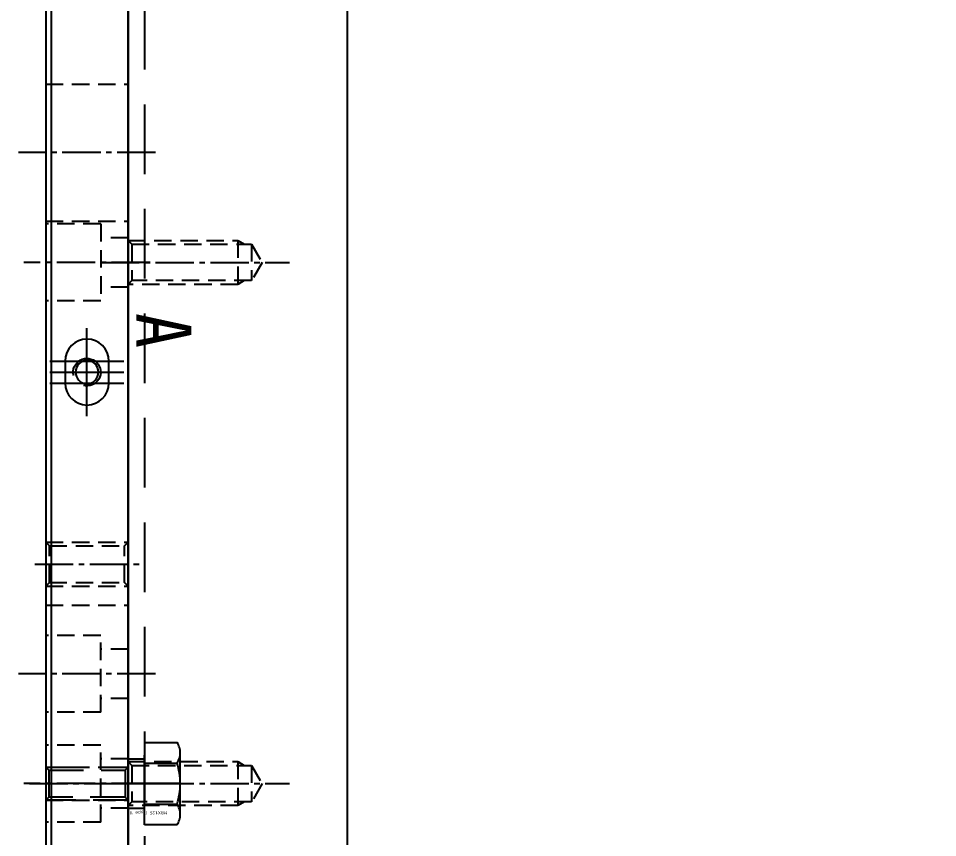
# Model space of a CAD drawing. Header units: millimetres. Extents: x 282 to 14566, y -4134 to 5341.
# Drawn here: x 5903.2 to 6070.8, y 1830.5 to 1979.8 of the extents above; entities that cross this region are included whole.
import ezdxf
from ezdxf.enums import TextEntityAlignment as Align

# ---------------------------------------------------------------- set-up
doc = ezdxf.new("R2010")
doc.units = ezdxf.units.MM
for name, pattern in [('CENTER', [50.8, 31.75, -6.35, 6.35, -6.35]), ('CENTER1', [10, 7, -1, 1, -1]), ('HIDDEN', [9.525, 6.35, -3.175]), ('HIDDEN2', [4.7625, 3.175, -1.5875]), ('HIDDENX2', [19.05, 12.7, -6.35])]:
    doc.linetypes.add(name, pattern=pattern)
doc.layers.add('CENTER', color=1, linetype='CENTER')
doc.layers.add('THIN', color=3, linetype='Continuous')
doc.styles.add('HAN', font='')
doc.styles.get("Standard").update_dxf_attribs({"font": 'ISOCP.SHX', "bigfont": 'WHGTXT.SHX'})
doc.styles.get('HAN').set_extended_font_data('GulimChe')

# ---------------------------------------------------------------- blocks, each defined once
blk = doc.blocks.new('A$C065017E1')
at = {"linetype": 'HIDDEN2'}
for p, q in [((-630, 389), (-630, 381)), ((-627.5, 388.32), (-627.5, 381.68)), ((-630, 294), (-630, 286)), ((-627.5, 293.32), (-627.5, 286.68))]:
    blk.add_line(p, q, dxfattribs=at)
at = {"color": 1, "linetype": 'CENTER1'}
for p, q in [((-655, 385), (-620.58, 385)), ((-655, 290), (-620.58, 290))]:
    blk.add_line(p, q, dxfattribs=at)
at = {"color": 2, "ltscale": 10}
blk.add_lwpolyline([(-650, 580), (-650, 0), (0, 0), (0, 580)], close=True, dxfattribs=at)
at = {"linetype": 'HIDDEN2'}
for points in [[(-650, 389), (-630, 389), (-628.83, 388.32)], [(-650, 389), (-649.32, 388.32), (-649.32, 381.68), (-650, 381)], [(-649.32, 388.32), (-627.5, 388.32), (-625.58, 385), (-627.5, 381.68), (-649.32, 381.68)], [(-628.83, 381.68), (-630, 381), (-650, 381)], [(-650, 294), (-630, 294), (-628.83, 293.32)], [(-650, 294), (-649.32, 293.32), (-649.32, 286.68), (-650, 286)], [(-649.32, 293.32), (-627.5, 293.32), (-625.58, 290), (-627.5, 286.68), (-649.32, 286.68)], [(-628.83, 286.68), (-630, 286), (-650, 286)]]:
    blk.add_lwpolyline(points, dxfattribs=at)
blk = doc.blocks.new('A$C763D30CA')
at = {"color": 250, "linetype": 'CENTER1'}
blk.add_line((-153, -3), (-153, 18), dxfattribs=at)
at = {"color": 250, "linetype": 'HIDDEN'}
for points in [[(-156, 15), (-155.46, 14.46), (-150.54, 14.46), (-150, 15)], [(-155.46, 0.54), (-155.46, 14.46)], [(-150.54, 14.46), (-150.54, 0.54)], [(-156, 0), (-155.46, 0.54), (-150.54, 0.54), (-150, 0)]]:
    blk.add_lwpolyline(points, dxfattribs=at)
at = {"layer": 'THIN', "color": 250, "linetype": 'HIDDEN'}
for points in [[(-156, 0), (-156, 15)], [(-150, 15), (-150, 0)]]:
    blk.add_lwpolyline(points, dxfattribs=at)
blk = doc.blocks.new('A$C4F3D6082')
at = {"color": 2, "linetype": 'HIDDEN2'}
for p, q in [((15, 387.5), (0, 387.5)), ((15, 362.5), (0, 362.5)), ((15, 304, 0), (0, 304, 0)), ((14.32, 303.32, 0), (0.68, 303.32, 0)), ((14.32, 296.68, 0), (0.68, 296.68, 0)), ((15, 296, 0), (0, 296, 0)), ((15, 292.5), (0, 292.5)), ((15, 263), (0, 263)), ((15, 257), (0, 257))]:
    blk.add_line(p, q, dxfattribs=at)
at = {"color": 1, "linetype": 'CENTER1'}
for p, q in [((-5, 375), (20, 375)), ((-4, 355), (19, 355)), ((17, 300, 0), (-2, 300, 0)), ((-4, 260), (19, 260))]:
    blk.add_line(p, q, dxfattribs=at)
at = {"linetype": 'HIDDEN2'}
for p, q in [((5, 362), (5, 348)), ((5, 362), (15, 362)), ((0, 359.5), (5, 359.5)), ((0, 350.5), (5, 350.5)), ((5, 348), (15, 348)), ((5, 253), (5, 267)), ((5, 267), (15, 267)), ((0, 264.5), (5, 264.5)), ((0, 255.5), (5, 255.5)), ((5, 253), (15, 253))]:
    blk.add_line(p, q, dxfattribs=at)
at = {"color": 1, "linetype": 'CENTER', "ltscale": 3}
for p, q in [((7.5, 330.5), (7.5, 339.5)), ((12, 335), (3, 335))]:
    blk.add_line(p, q, dxfattribs=at)
at = {"color": 3, "linetype": 'HIDDEN2'}
for p, q in [((5, 273), (5, 287)), ((5, 287), (15, 287)), ((0, 284.5), (5, 284.5)), ((0, 275.5), (5, 275.5)), ((5, 273), (15, 273))]:
    blk.add_line(p, q, dxfattribs=at)
at = {"color": 3, "linetype": 'CENTER1'}
blk.add_line((-5, 280), (20, 280), dxfattribs=at)
at = {"color": 30}
blk.add_lwpolyline([(0, 0), (0, 520), (15, 520), (15, 0)], close=True, dxfattribs=at)
at = {"color": 2, "linetype": 'HIDDEN2', "elevation": 0}
for points in [[(0, 296), (0.68, 296.68), (0.68, 303.32), (0, 304)], [(15, 296), (14.32, 296.68), (14.32, 303.32), (15, 304)]]:
    blk.add_lwpolyline(points, dxfattribs=at)
at = {"color": 3}
blk.add_circle((7.5, 335), 2.1, dxfattribs=at)
blk.add_arc((7.5, 335), 2.5, 345.409, 285.034)
at = {"xscale": -1, "rotation": 90}
blk.add_blockref('A$C763D30CA', (15, 107), dxfattribs=at)
at = {"color": 2, "style": 'HAN'}
blk.add_text('A', height=10, rotation=90, dxfattribs=at).set_placement((-1.51, 339.35))
blk = doc.blocks.new('A$C52180AF6')
at = {"color": 2, "linetype": 'HIDDENX2'}
for p, q in [((6.5, -5.63), (6.5, 5.63)), ((0, 3.75), (5.92, 3.75)), ((0, -3.75), (5.92, -3.75))]:
    blk.add_line(p, q, dxfattribs=at)
blk.add_lwpolyline([(0, -7.51), (0, 7.51), (5.92, 7.51, -0.309401), (5.92, 3.75, -0.154701), (5.92, -3.75, -0.309401), (5.92, -7.51)], format="xyb", close=True, dxfattribs=at)
at = {"layer": 'CENTER'}
blk.add_line((6.5, 0), (0, 0), dxfattribs=at)
at = {"color": 2, "linetype": 'HIDDENX2'}
blk.add_text('M8X1.25 (Type 1)', height=0.6, rotation=180, dxfattribs=at).set_placement((4.16, -5.32), align=Align.MIDDLE_LEFT)
blk = doc.blocks.new('A$C69761F78')
at = {"color": 3}
for p, q in [((40, -353), (40, 53)), ((0, -350), (0, 50))]:
    blk.add_line(p, q, dxfattribs=at)
at = {"color": 2, "linetype": 'HIDDENX2'}
blk.add_line((3, 50), (3, -350), dxfattribs=at)
at = {"color": 2, "linetype": 'HIDDEN2'}
for p, q in [((0, -145.5), (3, -145.5)), ((0, -154.5), (3, -154.5))]:
    blk.add_line(p, q, dxfattribs=at)
at = {"color": 1, "linetype": 'CENTER1'}
blk.add_line((-6.54, -150), (9.54, -150), dxfattribs=at)
blk.add_blockref('A$C52180AF6', (3, -150))
blk = doc.blocks.new('A$C664E0AA2')
at = {"color": 1, "linetype": 'CENTER'}
for p, q in [((-622.5, -213), (-622.5, -197)), ((-629.25, -203), (-615.75, -203)), ((-629.25, -205), (-615.75, -205)), ((-629.25, -207), (-615.75, -207))]:
    blk.add_line(p, q, dxfattribs=at)
at = {"color": 3}
blk.add_lwpolyline([(49, -541.5), (49, -18.5), (-629, -18.5), (-629, -541.5)], close=True, dxfattribs=at)
blk.add_lwpolyline([(-618.5, -203, 1), (-626.5, -203), (-626.5, -207, 1), (-618.5, -207)], format="xyb", close=True, dxfattribs=at)

msp = doc.modelspace()

# ---------------------------------------------------------------- block references
for name, p in [('A$C664E0AA2', (6538.234, 2120.349)), ('A$C065017E1', (6573.234, 1550.349)), ('A$C69761F78', (5923.234, 1990.349))]:
    msp.add_blockref(name, p)
at = {"xscale": -1}
msp.add_blockref('A$C4F3D6082', (5923.234, 1580.349), dxfattribs=at)

doc.saveas('drawing.dxf')
